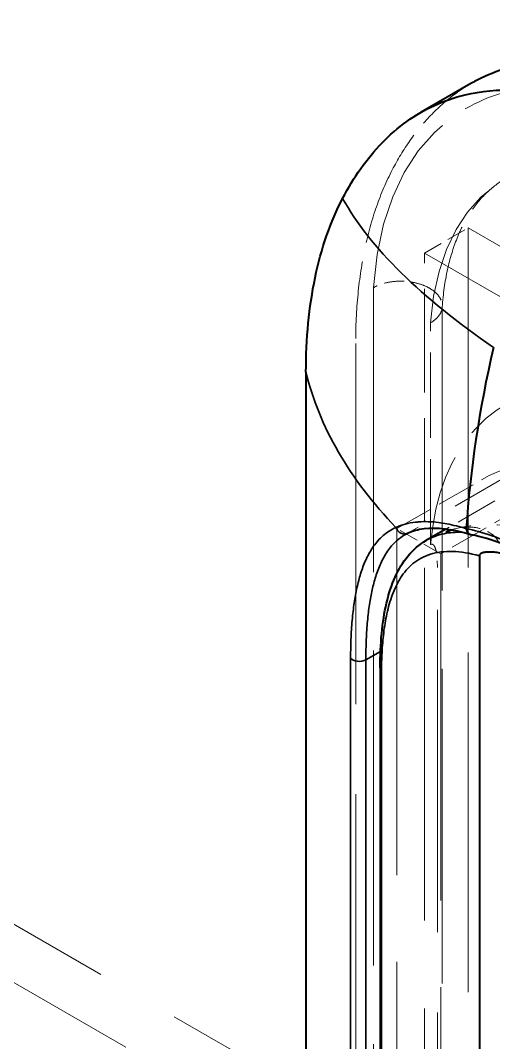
# Model space of a CAD drawing. Header units: millimetres. Extents: x 0 to 2378, y 0 to 1682.
# Drawn here: x 2199.67 to 2205.78, y 1419.48 to 1432.69 of the extents above; entities that cross this region are included whole.
import ezdxf

# ---------------------------------------------------------------- set-up
doc = ezdxf.new("R2010")
doc.units = ezdxf.units.MM
doc.header["$LTSCALE"] = 2
doc.linetypes.add('DASHED', pattern=[0.2067, 0.1654, -0.0413])
for name, color, linetype, lineweight in [('가려진 것(ISO)', 2, 'DASHED', 18), ('가시적인 것(ISO)', 3, 'Continuous', 40), ('가시적인 좁은 것(ISO)', 3, 'Continuous', 35)]:
    doc.layers.add(name, color=color, linetype=linetype, lineweight=lineweight)

msp = doc.modelspace()

# ---------------------------------------------------------------- linework, layer by layer
at = {"layer": '가려진 것(ISO)', "ltscale": 13.252056}
msp.add_line((2163.6733, 1441.6802), (2260.5186, 1385.9107), dxfattribs=at)
at = {"layer": '가려진 것(ISO)', "ltscale": 12.91355}
msp.add_line((2261.1692, 1384.7839), (2163.0227, 1441.3027), dxfattribs=at)
at = {"layer": '가려진 것(ISO)', "ltscale": 0.761779}
for p, q in [((2204.8835, 1429.6783), (2205.4491, 1430.004)), ((2205.0956, 1425.7929), (2204.5299, 1426.1186))]:
    msp.add_line(p, q, dxfattribs=at)
at = {"layer": '가려진 것(ISO)', "ltscale": 13.269749}
msp.add_line((2205.4491, 1430.004), (2205.4491, 1398.6102), dxfattribs=at)
at = {"layer": '가려진 것(ISO)', "ltscale": 11.611031}
for p, q in [((2212.2374, 1426.0949), (2205.4491, 1430.004)), ((2204.8835, 1429.6783), (2211.6717, 1425.7692))]:
    msp.add_line(p, q, dxfattribs=at)
at = {"layer": '가려진 것(ISO)', "ltscale": 4.042143}
msp.add_line((2204.8835, 1426.2082), (2204.8835, 1429.6783), dxfattribs=at)
at = {"layer": '가려진 것(ISO)', "ltscale": 12.300426}
msp.add_line((2204.2273, 1400.1322), (2204.2273, 1429.2327), dxfattribs=at)
at = {"layer": '가려진 것(ISO)', "ltscale": 12.2945}
msp.add_line((2205.115, 1399.9075), (2205.115, 1428.9941), dxfattribs=at)
at = {"layer": '가려진 것(ISO)', "ltscale": 6.652532}
msp.add_line((2209.5699, 1428.8806), (2204.6304, 1426.0361), dxfattribs=at)
at = {"layer": '가려진 것(ISO)', "ltscale": 3.339163}
msp.add_line((2204.9627, 1425.9109), (2204.9627, 1428.7775), dxfattribs=at)
at = {"layer": '가려진 것(ISO)', "ltscale": 14.08707}
msp.add_line((2203.9961, 1428.5099), (2203.9961, 1399.9436), dxfattribs=at)
at = {"layer": '가려진 것(ISO)', "ltscale": 1.523657}
for p, q in [((2204.5299, 1426.1186), (2205.6613, 1426.7701)), ((2206.227, 1426.4444), (2205.0956, 1425.7929))]:
    msp.add_line(p, q, dxfattribs=at)
at = {"layer": '가려진 것(ISO)', "ltscale": 1.647627}
msp.add_line((2206.3833, 1426.8148), (2205.1599, 1426.1103), dxfattribs=at)
at = {"layer": '가려진 것(ISO)', "ltscale": 13.770153}
msp.add_line((2204.8835, 1398.2844), (2204.8835, 1426.2082), dxfattribs=at)
at = {"layer": '가려진 것(ISO)', "ltscale": 13.546203}
for p, q in [((2204.5299, 1426.1186), (2204.5299, 1403.2273)), ((2205.0956, 1425.7929), (2205.0956, 1402.9015))]:
    msp.add_line(p, q, dxfattribs=at)
at = {"layer": '가려진 것(ISO)', "ltscale": 12.584246}
msp.add_line((2205.0518, 1400.0947), (2205.0518, 1425.6136), dxfattribs=at)
at = {"layer": '가려진 것(ISO)', "ltscale": 13.887634}
msp.add_ellipse((2208.2776, 1426.5665), major_axis=(-2.8657, 4.9764), ratio=0.5780931, start_param=4.0000824, end_param=6.9993593, dxfattribs=at)
at = {"layer": '가려진 것(ISO)', "ltscale": 11.315797}
msp.add_ellipse((2208.2776, 1426.5665), major_axis=(-2.3467, 4.0751), ratio=0.5780931, start_param=4.007562, end_param=6.9918797, dxfattribs=at)
at = {"layer": '가려진 것(ISO)', "ltscale": 4.65068}
msp.add_ellipse((2208.2776, 1423.636), major_axis=(-2.3501, 4.081), ratio=0.5780931, start_param=5.9383399, end_param=6.9753227, dxfattribs=at)
at = {"layer": '가려진 것(ISO)', "ltscale": 1.292141}
msp.add_ellipse((2205.6613, 1425.4621), major_axis=(0.7985, 1.3865), ratio=0.5780931, start_param=6.2185877, end_param=7.0666498, dxfattribs=at)
at = {"layer": '가려진 것(ISO)'}
msp.add_ellipse((2204.6214, 1426.1666), major_axis=(0.0507, -0.1088), ratio=0.9169857, start_param=6.2831142, end_param=6.2832052, dxfattribs=at)
at = {"layer": '가려진 것(ISO)', "ltscale": 2.415276}
msp.add_open_spline([(2205.4835, 1431.8687), (2205.4101, 1431.8264), (2205.2264, 1431.7057), (2204.9577, 1431.467), (2204.6907, 1431.1395), (2204.5389, 1430.8883), (2204.4695, 1430.7554)], degree=3, knots=[0.55802711, 0.55802711, 0.55802711, 0.55802711, 0.63467196, 0.75644865, 0.87809749, 1, 1, 1, 1], dxfattribs=at)
at = {"layer": '가려진 것(ISO)', "ltscale": 15.452652}
msp.add_open_spline([(2205.4119, 1431.5429), (2205.7212, 1431.7211), (2206.0724, 1431.8237), (2206.8323, 1431.8777), (2207.2429, 1431.8182), (2208.1059, 1431.5385), (2208.5593, 1431.3016), (2209.4441, 1430.6753), (2209.8747, 1430.2823), (2210.6639, 1429.3881), (2211.0228, 1428.8877), (2211.6369, 1427.8284), (2211.8925, 1427.27), (2212.2765, 1426.145), (2212.4046, 1425.5786), (2212.4681, 1424.9509), (2212.4749, 1424.8676), (2212.4799, 1424.7848)], degree=3, knots=[3.9289245, 3.9289245, 3.9289245, 3.9289245, 4.2022228, 4.2022228, 4.4979342, 4.4979342, 4.8260424, 4.8260424, 5.1614719, 5.1614719, 5.4946202, 5.4946202, 5.8265349, 5.8265349, 6.1596054, 6.1596054, 6.2109834, 6.2109834, 6.2109834, 6.2109834], dxfattribs=at)
at = {"layer": '가려진 것(ISO)', "ltscale": 3.025364}
msp.add_open_spline([(2204.4695, 1430.7554), (2204.3918, 1430.6067), (2204.2546, 1430.2863), (2204.1063, 1429.7476), (2204.0162, 1429.1546), (2203.9961, 1428.7292), (2203.9961, 1428.5099)], degree=3, knots=[0, 0, 0, 0, 0.246459, 0.4954043, 0.7466081, 1, 1, 1, 1], dxfattribs=at)
at = {"layer": '가려진 것(ISO)', "ltscale": 3.24036}
msp.add_open_spline([(2205.1145, 1428.9811), (2205.1264, 1429.1518), (2205.1491, 1429.3125), (2205.2138, 1429.6103), (2205.2557, 1429.7473), (2205.3556, 1429.9952), (2205.4134, 1430.106), (2205.5416, 1430.3014), (2205.6119, 1430.3859), (2205.7631, 1430.531), (2205.8439, 1430.5916), (2205.9309, 1430.6417)], degree=3, knots=[3.21910618, 3.21910618, 3.21910618, 3.21910618, 3.36106985, 3.36106985, 3.50303352, 3.50303352, 3.64499719, 3.64499719, 3.78696086, 3.78696086, 3.92892453, 3.92892453, 3.92892453, 3.92892453], dxfattribs=at)
at = {"layer": '가려진 것(ISO)', "ltscale": 0.778046}
msp.add_open_spline([(2204.9627, 1429.2172), (2204.9308, 1429.237), (2204.8947, 1429.2543), (2204.8556, 1429.2687), (2204.8164, 1429.2831), (2204.7742, 1429.2945), (2204.7303, 1429.3024), (2204.6865, 1429.3104), (2204.641, 1429.315), (2204.5954, 1429.316), (2204.5499, 1429.3169), (2204.5044, 1429.3143), (2204.4604, 1429.3082), (2204.4164, 1429.3021), (2204.374, 1429.2925), (2204.3347, 1429.2797), (2204.2954, 1429.267), (2204.2592, 1429.2511), (2204.2273, 1429.2327)], degree=3, knots=[0, 0, 0, 0, 0.1666667, 0.1666667, 0.1666667, 0.3333333, 0.3333333, 0.3333333, 0.5, 0.5, 0.5, 0.6666667, 0.6666667, 0.6666667, 0.8333333, 0.8333333, 0.8333333, 1, 1, 1, 1], dxfattribs=at)
at = {"layer": '가려진 것(ISO)', "ltscale": 0.778069}
msp.add_open_spline([(2204.9627, 1428.7775), (2204.9946, 1428.7959), (2205.0224, 1428.8169), (2205.0451, 1428.8398), (2205.0678, 1428.8628), (2205.0853, 1428.8877), (2205.0971, 1428.9137), (2205.1089, 1428.9397), (2205.115, 1428.9668), (2205.115, 1428.994), (2205.115, 1429.0212), (2205.109, 1429.0486), (2205.0972, 1429.0751), (2205.0854, 1429.1017), (2205.0678, 1429.1274), (2205.0451, 1429.1513), (2205.0223, 1429.1753), (2204.9946, 1429.1975), (2204.9627, 1429.2172)], degree=3, knots=[0, 0, 0, 0, 0.1666667, 0.1666667, 0.1666667, 0.3333333, 0.3333333, 0.3333333, 0.5, 0.5, 0.5, 0.6666667, 0.6666667, 0.6666667, 0.8333333, 0.8333333, 0.8333333, 1, 1, 1, 1], dxfattribs=at)
at = {"layer": '가려진 것(ISO)', "ltscale": 4.065619}
msp.add_open_spline([(2208.297, 1424.581), (2208.1292, 1424.7983), (2207.9484, 1425.0005), (2207.5686, 1425.3646), (2207.3697, 1425.5265), (2206.961, 1425.8013), (2206.7513, 1425.9142), (2206.3276, 1426.0825), (2206.1136, 1426.1379), (2205.6892, 1426.1807), (2205.4786, 1426.1677), (2205.2792, 1426.1157)], degree=3, knots=[1.0144187, 1.0144187, 1.0144187, 1.0144187, 1.2509712, 1.2509712, 1.4875237, 1.4875237, 1.7240762, 1.7240762, 1.9606287, 1.9606287, 2.1971812, 2.1971812, 2.1971812, 2.1971812], dxfattribs=at)
at = {"layer": '가려진 것(ISO)', "ltscale": 0.677701}
msp.add_open_spline([(2205.8516, 1425.9252), (2205.8503, 1425.9282), (2205.8489, 1425.9312), (2205.8313, 1425.9681), (2205.8086, 1425.9983), (2205.7485, 1426.0548), (2205.71, 1426.0787), (2205.6139, 1426.1202), (2205.5542, 1426.133), (2205.4392, 1426.1407), (2205.3833, 1426.1369), (2205.2947, 1426.1204), (2205.2609, 1426.1115), (2205.2278, 1426.1003)], degree=3, knots=[-0.19610765, -0.19610765, -0.19610765, -0.19610765, -0.19355647, -0.19355647, -0.16478853, -0.16478853, -0.13089559, -0.13089559, -0.08571649, -0.08571649, -0.04378836, -0.04378836, -0.01724188, -0.01724188, -0.01724188, -0.01724188], dxfattribs=at)
at = {"layer": '가려진 것(ISO)'}
msp.add_open_spline([(2205.4253, 1426.1166), (2205.4253, 1426.1166), (2205.4253, 1426.1166), (2205.4253, 1426.1166)], degree=3, dxfattribs=at)
at = {"layer": '가려진 것(ISO)', "ltscale": 0.064713}
msp.add_open_spline([(2205.489, 1426.0378), (2205.4893, 1426.0378), (2205.4896, 1426.0377), (2205.4899, 1426.0377), (2205.5059, 1426.0347), (2205.5236, 1426.0378), (2205.5401, 1426.0468)], degree=3, knots=[0.66042788, 0.66042788, 0.66042788, 0.66042788, 0.66666667, 0.66666667, 0.66666667, 1, 1, 1, 1], dxfattribs=at)
at = {"layer": '가려진 것(ISO)', "ltscale": 0.000100914}
msp.add_open_spline([(2204.9119, 1425.9675), (2204.912, 1425.9675), (2204.912, 1425.9675), (2204.912, 1425.9675)], degree=3, dxfattribs=at)
at = {"layer": '가려진 것(ISO)', "ltscale": 0.474658}
msp.add_open_spline([(2204.9627, 1425.9109), (2204.9662, 1425.9129), (2204.9696, 1425.9143), (2204.9763, 1425.916), (2204.9794, 1425.9163), (2204.9884, 1425.9156), (2204.9935, 1425.9131), (2205.0037, 1425.9055), (2205.0094, 1425.898), (2205.0231, 1425.874), (2205.0304, 1425.8489), (2205.0474, 1425.7676), (2205.0518, 1425.6862), (2205.0518, 1425.6136)], degree=3, knots=[0, 0, 0, 0, 0.00370525, 0.00370525, 0.00741051, 0.00741051, 0.01482102, 0.01482102, 0.0255823, 0.0255823, 0.05102133, 0.05102133, 0.11757486, 0.11757486, 0.11757486, 0.11757486], dxfattribs=at)
at = {"layer": '가시적인 것(ISO)'}
for p, q in [((2205.4835, 1431.8687), (2204.8417, 1431.4991)), ((2203.3542, 1428.1404), (2203.3542, 1399.574)), ((2204.8835, 1426.2082), (2204.8835, 1426.2082)), ((2205.1599, 1426.1103), (2204.9119, 1425.9675)), ((2205.5936, 1425.7675), (2205.5936, 1402.8115)), ((2204.312, 1424.3179), (2204.312, 1395.4258))]:
    msp.add_line(p, q, dxfattribs=at)
msp.add_ellipse((2213.8354, 1430.2222), major_axis=(-5.9525, -10.3366), ratio=0.5780931, start_param=5.1961528, end_param=5.4201522, dxfattribs=at)
for points, knots in [([(2207.429, 1432.0224), (2207.2519, 1432.0766), (2206.9099, 1432.1505), (2206.4323, 1432.1657), (2206.0002, 1432.0959), (2205.692, 1431.9812), (2205.5271, 1431.8937), (2205.4835, 1431.8687)], [0, 0, 0, 0, 0.13452685, 0.26387613, 0.38935226, 0.51260479, 0.55802711, 0.55802711, 0.55802711, 0.55802711]), ([(2203.8277, 1430.3858), (2203.9701, 1430.6584), (2204.1399, 1430.9006), (2204.5356, 1431.3075), (2204.7609, 1431.4714), (2205.1386, 1431.6456), (2205.2709, 1431.6917), (2205.6167, 1431.7744), (2205.8369, 1431.7946), (2206.1836, 1431.7774), (2206.3015, 1431.7637), (2206.5416, 1431.7203), (2206.6637, 1431.6906), (2206.7872, 1431.6529)], [-1.4373876, -1.4373876, -1.4373876, -1.4373876, -1.077998, -1.077998, -0.718291, -0.718291, -0.538642, -0.538642, -0.2691978, -0.2691978, -0.1345178, -0.1345178, -0.000001, -0.000001, -0.000001, -0.000001]), ([(2203.3542, 1428.1404), (2203.3542, 1428.573), (2203.3937, 1428.9834), (2203.5121, 1429.55), (2203.5614, 1429.7307), (2203.6798, 1430.0731), (2203.7489, 1430.2349), (2203.8277, 1430.3858)], [-0.79418282, -0.79418282, -0.79418282, -0.79418282, -0.39706048, -0.39706048, -0.1985164, -0.1985164, -0.000001, -0.000001, -0.000001, -0.000001]), ([(2205.4825, 1426.0394), (2205.2476, 1426.1108), (2205.0407, 1426.1341), (2204.8004, 1426.1049), (2204.7314, 1426.0855), (2204.6721, 1426.0578)], [0, 0, 0, 0, 0.2987056, 0.2987056, 0.44441301, 0.44441301, 0.44441301, 0.44441301]), ([(2205.2278, 1426.1003), (2205.2064, 1426.0929), (2205.1853, 1426.0846), (2205.164, 1426.0751), (2205.1632, 1426.0747), (2205.1624, 1426.0744)], [-0.017241882, -0.017241882, -0.017241882, -0.017241882, 0, 0, 0.000647112, 0.000647112, 0.000647112, 0.000647112]), ([(2205.4253, 1426.1166), (2205.4285, 1426.0966), (2205.4365, 1426.077), (2205.4479, 1426.0632), (2205.4591, 1426.0496), (2205.4732, 1426.0409), (2205.489, 1426.0378)], [0.00007179, 0.00007179, 0.00007179, 0.00007179, 0.33333333, 0.33333333, 0.33333333, 0.66042788, 0.66042788, 0.66042788, 0.66042788]), ([(2204.312, 1424.3179), (2204.312, 1424.6297), (2204.3385, 1424.9128), (2204.4512, 1425.397), (2204.5402, 1425.6045), (2204.7401, 1425.8455), (2204.8211, 1425.9151), (2204.9119, 1425.9675)], [0, 0, 0, 0, 0.2826255, 0.2826255, 0.57096149, 0.57096149, 0.72160324, 0.72160324, 0.72160324, 0.72160324])]:
    msp.add_open_spline(points, degree=3, knots=knots, dxfattribs=at)
for points in [[(2204.6721, 1426.0578), (2204.6578, 1426.0512), (2204.644, 1426.044), (2204.6304, 1426.0362)], [(2204.6304, 1426.0362), (2204.6304, 1426.0362), (2204.6304, 1426.0362), (2204.6304, 1426.0362)], [(2206.3095, 1425.7193), (2206.0344, 1425.8778), (2205.7536, 1425.9857), (2205.489, 1426.0378)], [(2204.9121, 1425.9675), (2204.9121, 1425.9675), (2204.9121, 1425.9675), (2204.912, 1425.9675)], [(2207.3036, 1424.7827), (2207.3036, 1424.7879), (2207.3006, 1424.7996), (2207.2922, 1424.8183), (2207.282, 1424.8366), (2207.2701, 1424.8557), (2207.2566, 1424.8756), (2207.2414, 1424.8966), (2207.2243, 1424.9189), (2207.2053, 1424.9427), (2207.1844, 1424.9678), (2207.1616, 1424.9941), (2207.137, 1425.0214), (2207.1102, 1425.0502), (2207.0811, 1425.0804), (2207.0497, 1425.1119), (2207.016, 1425.1446), (2206.9799, 1425.1784), (2206.9414, 1425.2133), (2206.9005, 1425.249), (2206.8571, 1425.2856), (2206.8112, 1425.3227), (2206.763, 1425.3603), (2206.7123, 1425.3981), (2206.6594, 1425.4359), (2206.6039, 1425.4737), (2206.5466, 1425.5109), (2206.4878, 1425.5471), (2206.4282, 1425.5818), (2206.3681, 1425.6146), (2206.3082, 1425.6453), (2206.249, 1425.6736), (2206.1909, 1425.6993), (2206.1345, 1425.7223), (2206.0803, 1425.7424), (2206.0287, 1425.7597), (2205.9802, 1425.7743), (2205.9352, 1425.7861), (2205.894, 1425.7955), (2205.8562, 1425.8028), (2205.8218, 1425.8082), (2205.7905, 1425.8119), (2205.7621, 1425.8142), (2205.7365, 1425.8152), (2205.713, 1425.8152), (2205.6915, 1425.8142), (2205.6723, 1425.8123), (2205.6553, 1425.8095), (2205.6402, 1425.806), (2205.6268, 1425.8017), (2205.6151, 1425.7963), (2205.605, 1425.7898), (2205.5967, 1425.7809), (2205.5936, 1425.7726), (2205.5936, 1425.7675)]]:
    msp.add_open_spline(points, degree=3, dxfattribs=at)
at = {"layer": '가시적인 좁은 것(ISO)'}
for p, q in [((2205.1624, 1426.0744), (2205.2119, 1426.1029)), ((2204.3163, 1424.531), (2204.1279, 1424.4224)), ((2203.931, 1398.286), (2203.931, 1424.4465)), ((2204.1279, 1398.2619), (2204.1279, 1424.4224)), ((2204.33, 1424.2701), (2204.33, 1395.378))]:
    msp.add_line(p, q, dxfattribs=at)
for centre, major_axis, ratio, start_param, end_param in [((2213.3571, 1429.4435), (-9.7772, 2.2646), 0.3795197, 0.3294544, 0.7760115), ((2213.2952, 1428.9338), (-10.036, 0), 0.5758617, 0.1377319, 0.5059214), ((2204.6214, 1426.1666), (0.0507, -0.1088), 0.9169857, 4.5954233, 6.2831155), ((2206.7481, 1422.7552), (-1.8464, 3.2064), 0.5780931, 6.1110222, 6.1508194), ((2204.043, 1424.4713), (-0.12, 0), 0.5758617, 0.3679759, 2.3561945), ((2204.512, 1424.3179), (-0.2, 0), 0.5758617, 6.2831835, 6.7106324)]:
    msp.add_ellipse(centre, major_axis=major_axis, ratio=ratio, start_param=start_param, end_param=end_param, dxfattribs=at)
for points, knots in [([(2204.5164, 1426.1331), (2204.5916, 1426.1679), (2204.6758, 1426.19), (2204.7668, 1426.2008), (2204.782, 1426.2026), (2204.7974, 1426.2041), (2204.813, 1426.2052), (2204.8909, 1426.211), (2204.9738, 1426.2087), (2205.0646, 1426.1973), (2205.1004, 1426.1928), (2205.1375, 1426.1869), (2205.1758, 1426.1795), (2205.2539, 1426.1645), (2205.3371, 1426.1435), (2205.4252, 1426.1166)], [0, 0, 0, 0, 0.33333333, 0.33333333, 0.33333333, 0.38903885, 0.38903885, 0.38903885, 0.66666667, 0.66666667, 0.66666667, 0.77640056, 0.77640056, 0.77640056, 0.99997268, 0.99997268, 0.99997268, 0.99997268]), ([(2203.931, 1424.4465), (2203.931, 1424.5405), (2203.933, 1424.6303), (2203.9368, 1424.716), (2203.9406, 1424.8017), (2203.9462, 1424.8833), (2203.9536, 1424.9614), (2203.9611, 1425.0394), (2203.9704, 1425.114), (2203.9812, 1425.1831), (2203.9919, 1425.2523), (2204.0041, 1425.316), (2204.0182, 1425.3776), (2204.0323, 1425.4391), (2204.0484, 1425.4985), (2204.0676, 1425.5573), (2204.0868, 1425.6162), (2204.1092, 1425.6744), (2204.1356, 1425.7303), (2204.162, 1425.7863), (2204.1924, 1425.84), (2204.228, 1425.8901), (2204.2635, 1425.9402), (2204.3042, 1425.9867), (2204.3517, 1426.0279), (2204.3992, 1426.069), (2204.4535, 1426.1049), (2204.5164, 1426.1331)], [0, 0, 0, 0, 0.1111111, 0.1111111, 0.1111111, 0.2222222, 0.2222222, 0.2222222, 0.3333333, 0.3333333, 0.3333333, 0.4444444, 0.4444444, 0.4444444, 0.5555556, 0.5555556, 0.5555556, 0.6666667, 0.6666667, 0.6666667, 0.7777778, 0.7777778, 0.7777778, 0.8888889, 0.8888889, 0.8888889, 1, 1, 1, 1]), ([(2204.1279, 1424.4224), (2204.1279, 1424.5135), (2204.1297, 1424.6008), (2204.1332, 1424.684), (2204.1368, 1424.7672), (2204.1421, 1424.8463), (2204.149, 1424.9221), (2204.1559, 1424.9979), (2204.1646, 1425.0702), (2204.1748, 1425.1373), (2204.1849, 1425.2044), (2204.1963, 1425.2663), (2204.2095, 1425.3261), (2204.2227, 1425.3859), (2204.2378, 1425.4436), (2204.2558, 1425.5007), (2204.2739, 1425.5579), (2204.2949, 1425.6145), (2204.3197, 1425.6689), (2204.3446, 1425.7233), (2204.3732, 1425.7755), (2204.4067, 1425.8243), (2204.4401, 1425.873), (2204.4785, 1425.9183), (2204.5234, 1425.9585), (2204.5555, 1425.9873), (2204.591, 1426.0135), (2204.6304, 1426.0362)], [0, 0, 0, 0, 0.11111111, 0.11111111, 0.11111111, 0.22222222, 0.22222222, 0.22222222, 0.33333333, 0.33333333, 0.33333333, 0.44444444, 0.44444444, 0.44444444, 0.55555556, 0.55555556, 0.55555556, 0.66666667, 0.66666667, 0.66666667, 0.77777778, 0.77777778, 0.77777778, 0.88888889, 0.88888889, 0.88888889, 0.96846114, 0.96846114, 0.96846114, 0.96846114]), ([(2205.3715, 1426.0701), (2205.2884, 1426.0728), (2205.2101, 1426.0668), (2205.1376, 1426.0519), (2205.0544, 1426.0348), (2204.979, 1426.0059), (2204.9121, 1425.9675)], [0.594629778, 0.594629778, 0.594629778, 0.594629778, 0.631578947, 0.631578947, 0.631578947, 0.673996241, 0.673996241, 0.673996241, 0.673996241]), ([(2205.4252, 1426.1166), (2205.5276, 1426.0969), (2205.635, 1426.0681), (2205.748, 1426.0293), (2205.7749, 1426.02), (2205.8021, 1426.0102), (2205.8297, 1425.9998), (2205.9729, 1425.9456), (2206.125, 1425.8756), (2206.2849, 1425.7835)], [0, 0, 0, 0, 0.4038634, 0.4038634, 0.4038634, 0.5, 0.5, 0.5, 1, 1, 1, 1]), ([(2205.5936, 1425.7675), (2205.4692, 1425.8009), (2205.3555, 1425.8193), (2205.2499, 1425.8224), (2205.1442, 1425.8255), (2205.0466, 1425.8135), (2204.9606, 1425.7866), (2204.8745, 1425.7596), (2204.7999, 1425.7178), (2204.7364, 1425.6654), (2204.6729, 1425.6131), (2204.6205, 1425.5502), (2204.5768, 1425.4814), (2204.533, 1425.4126), (2204.498, 1425.3379), (2204.4692, 1425.2599), (2204.4404, 1425.1819), (2204.4177, 1425.1007), (2204.3996, 1425.0183), (2204.3816, 1424.9359), (2204.368, 1424.8522), (2204.3578, 1424.7686), (2204.3476, 1424.685), (2204.3407, 1424.6015), (2204.3363, 1424.5182), (2204.3319, 1424.4349), (2204.33, 1424.352), (2204.33, 1424.2701)], [0, 0, 0, 0, 0.1111111, 0.1111111, 0.1111111, 0.2222222, 0.2222222, 0.2222222, 0.3333333, 0.3333333, 0.3333333, 0.4444444, 0.4444444, 0.4444444, 0.5555556, 0.5555556, 0.5555556, 0.6666667, 0.6666667, 0.6666667, 0.7777778, 0.7777778, 0.7777778, 0.8888889, 0.8888889, 0.8888889, 1, 1, 1, 1])]:
    msp.add_open_spline(points, degree=3, knots=knots, dxfattribs=at)
msp.add_open_spline([(2205.4461, 1426.0654), (2205.4461, 1426.0654), (2205.4461, 1426.0654), (2205.4461, 1426.0654)], degree=3, dxfattribs=at)

doc.saveas('drawing.dxf')
